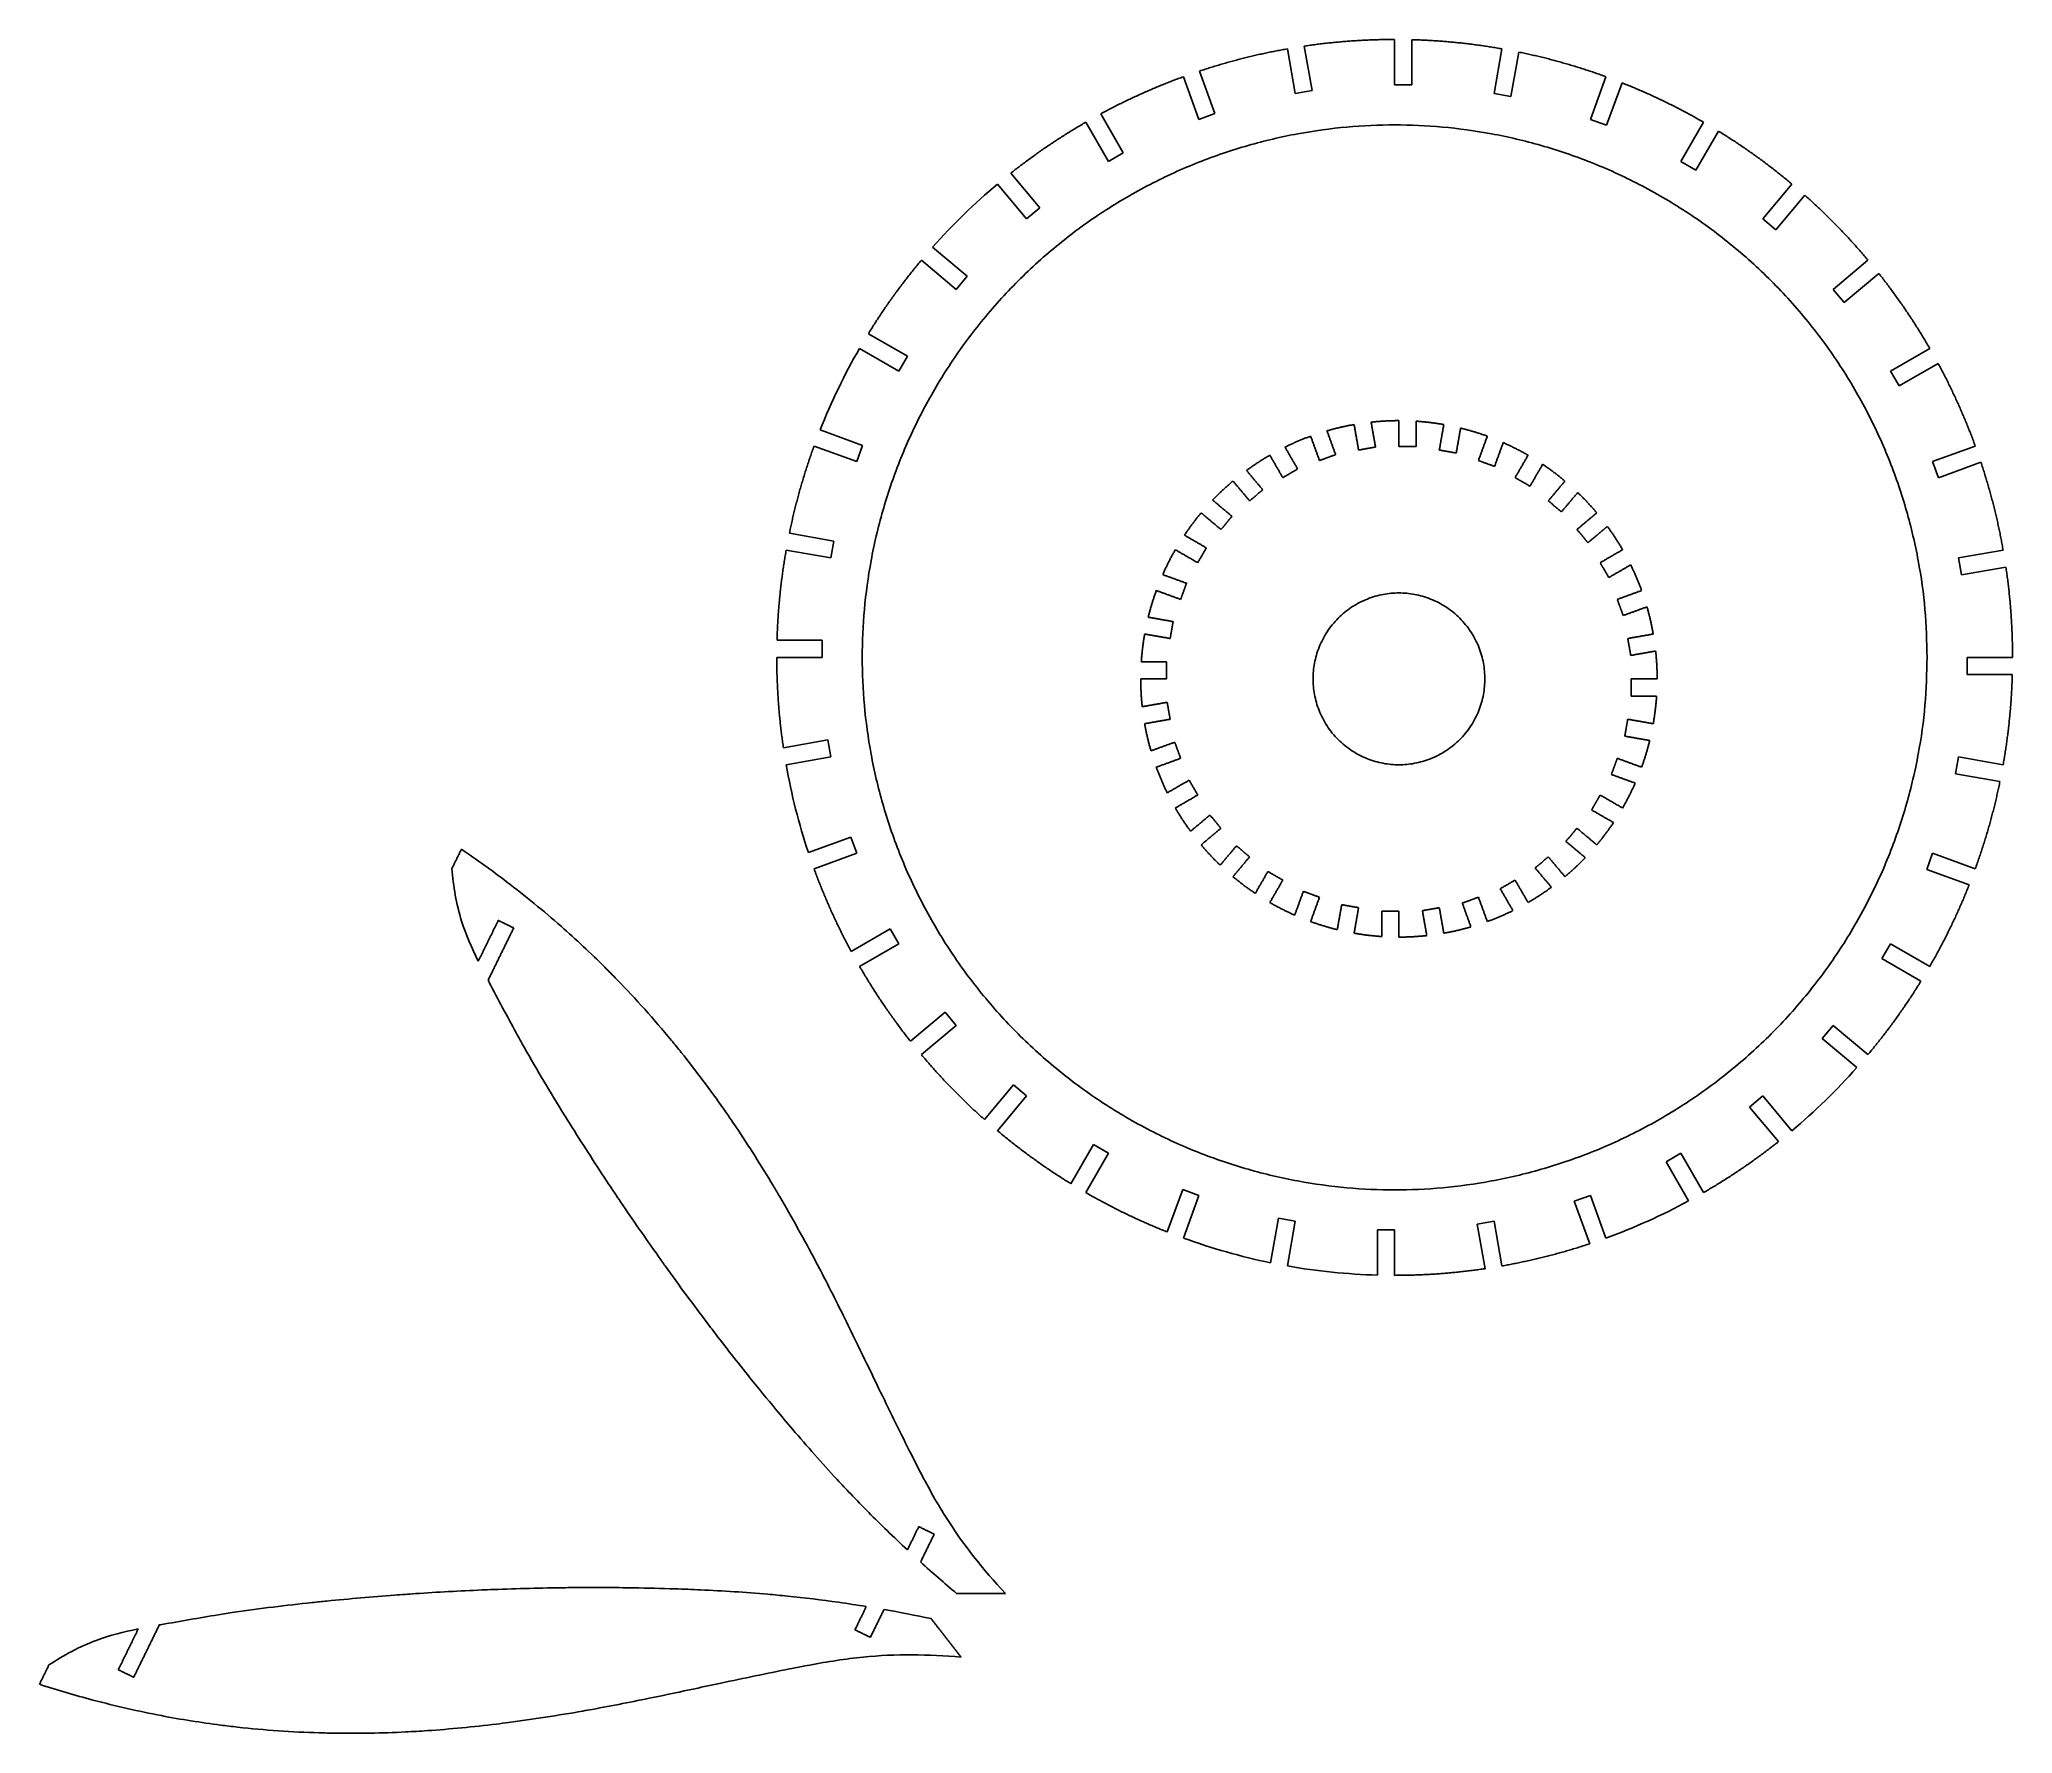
# Model space of a CAD drawing. Header units: millimetres. Extents: x -316 to 144, y -23 to 372.
import ezdxf

# ---------------------------------------------------------------- set-up
doc = ezdxf.new("R2010")
doc.units = ezdxf.units.MM
doc.header["$MEASUREMENT"] = 0
doc.layers.add('Default', color=18, linetype='Continuous', true_color=0x000000)

msp = doc.modelspace()

# ---------------------------------------------------------------- linework, layer by layer
at = {"layer": 'Default'}
for p, q in [((-24.99, 369.7), (-23.15, 359.3)), ((-19.21, 359.99), (-21.04, 370.34)), ((0, 371.89), (0, 361.32)), ((4, 361.32), (4, 371.83)), ((24.99, 369.7), (23.15, 359.3)), ((27.09, 358.6), (28.92, 368.95)), ((-49.21, 363.21), (-45.6, 353.28)), ((-41.84, 354.65), (-45.43, 364.53)), ((49.21, 363.21), (45.6, 353.28)), ((-23.15, 359.3), (-19.21, 359.99)), ((0, 361.32), (4, 361.32)), ((23.15, 359.3), (27.09, 358.6)), ((49.36, 351.91), (52.95, 361.79)), ((-63.2, 345.46), (-68.45, 354.56)), ((-45.6, 353.28), (-41.84, 354.65)), ((-71.94, 352.61), (-66.66, 343.46)), ((45.6, 353.28), (49.36, 351.91)), ((71.94, 352.61), (66.66, 343.46)), ((70.13, 341.46), (75.38, 350.56)), ((-66.66, 343.46), (-63.2, 345.46)), ((-82.63, 332.7), (-89.39, 340.75)), ((66.66, 343.46), (70.13, 341.46)), ((-92.49, 338.22), (-85.7, 330.13)), ((92.49, 338.22), (85.7, 330.13)), ((88.76, 327.56), (95.52, 335.61)), ((-85.7, 330.13), (-82.63, 332.7)), ((85.7, 330.13), (88.76, 327.56)), ((-99.56, 316.76), (-107.61, 323.52)), ((-110.22, 320.49), (-102.13, 313.7)), ((110.22, 320.49), (102.13, 313.7)), ((104.7, 310.63), (112.75, 317.39)), ((-102.13, 313.7), (-99.56, 316.76)), ((102.13, 313.7), (104.7, 310.63)), ((-113.46, 298.13), (-122.56, 303.38)), ((-124.61, 299.94), (-115.46, 294.66)), ((124.61, 299.94), (115.46, 294.66)), ((-115.46, 294.66), (-113.46, 298.13)), ((115.46, 294.66), (117.46, 291.2)), ((117.46, 291.2), (126.56, 296.45)), ((-123.91, 277.36), (-133.79, 280.95)), ((-135.21, 277.21), (-125.28, 273.6)), ((-125.28, 273.6), (-123.91, 277.36)), ((135.21, 277.21), (125.28, 273.6)), ((125.28, 273.6), (126.65, 269.84)), ((126.65, 269.84), (136.53, 273.43)), ((-141.7, 252.99), (-131.3, 251.15)), ((-130.6, 255.09), (-140.95, 256.92)), ((-131.3, 251.15), (-130.6, 255.09)), ((141.7, 252.99), (131.3, 251.15)), ((131.3, 251.15), (131.99, 247.21)), ((131.99, 247.21), (142.34, 249.04)), ((-133.32, 232), (-143.83, 232)), ((-133.32, 228), (-133.32, 232)), ((-143.89, 228), (-133.32, 228)), ((133.32, 228), (133.32, 224)), ((143.89, 228), (133.32, 228)), ((133.32, 224), (143.83, 224)), ((-131.99, 208.79), (-142.34, 206.96)), ((-131.3, 204.85), (-131.99, 208.79)), ((-141.7, 203.01), (-131.3, 204.85)), ((131.3, 204.85), (130.6, 200.91)), ((141.7, 203.01), (131.3, 204.85)), ((130.6, 200.91), (140.95, 199.08)), ((-126.65, 186.16), (-136.53, 182.57)), ((-125.28, 182.4), (-126.65, 186.16)), ((-135.21, 178.79), (-125.28, 182.4)), ((125.28, 182.4), (123.91, 178.64)), ((135.21, 178.79), (125.28, 182.4)), ((123.91, 178.64), (133.79, 175.05)), ((-117.46, 164.8), (-126.56, 159.55)), ((-124.61, 156.06), (-115.46, 161.34)), ((-115.46, 161.34), (-117.46, 164.8)), ((115.46, 161.34), (113.46, 157.87)), ((124.61, 156.06), (115.46, 161.34)), ((113.46, 157.87), (122.56, 152.62)), ((-104.7, 145.37), (-112.75, 138.61)), ((-102.13, 142.3), (-104.7, 145.37)), ((-110.22, 135.51), (-102.13, 142.3)), ((102.13, 142.3), (99.56, 139.24)), ((99.56, 139.24), (107.61, 132.48)), ((110.22, 135.51), (102.13, 142.3)), ((-88.76, 128.44), (-95.52, 120.39)), ((-92.49, 117.78), (-85.7, 125.87)), ((-85.7, 125.87), (-88.76, 128.44)), ((85.7, 125.87), (82.63, 123.3)), ((92.49, 117.78), (85.7, 125.87)), ((82.63, 123.3), (89.39, 115.25)), ((-70.13, 114.54), (-75.38, 105.44)), ((-71.94, 103.39), (-66.66, 112.54)), ((-66.66, 112.54), (-70.13, 114.54)), ((66.66, 112.54), (63.2, 110.54)), ((63.2, 110.54), (68.45, 101.44)), ((71.94, 103.39), (66.66, 112.54)), ((-49.36, 104.09), (-52.95, 94.21)), ((-45.6, 102.72), (-49.36, 104.09)), ((-49.21, 92.79), (-45.6, 102.72)), ((45.6, 102.72), (41.84, 101.35)), ((41.84, 101.35), (45.43, 91.47)), ((49.21, 92.79), (45.6, 102.72)), ((-27.09, 97.4), (-28.92, 87.05)), ((-23.15, 96.7), (-27.09, 97.4)), ((-24.99, 86.3), (-23.15, 96.7)), ((23.15, 96.7), (19.21, 96.01)), ((24.99, 86.3), (23.15, 96.7)), ((-4, 94.68), (-4, 84.17)), ((0, 94.68), (-4, 94.68)), ((0, 84.11), (0, 94.68)), ((19.21, 96.01), (21.04, 85.66))]:
    msp.add_line(p, q, dxfattribs=at)
for start, end in [(130, 138.407), (150, 158.407), (190, 198.407), (310, 318.407), (290, 298.407), (250, 258.407), (260, 268.407)]:
    msp.add_arc((0, 228), 143.89, start, end, dxfattribs=at)
for points, weights in [([(-45.43, 364.53), (-35.4, 367.86), (-24.99, 369.7)], [0.901224155337, 0.917154348414, 0.938407952031]), ([(-21.04, 370.34), (-10.58, 371.89), (0, 371.89)], [0.946872287216, 0.970456062459, 0.999999985912]), ([(4, 371.83), (14.57, 371.54), (24.99, 369.7)], [0.988772572037, 0.960670002356, 0.938407982915]), ([(28.92, 368.95), (39.27, 366.83), (49.21, 363.21)], [0.930414620506, 0.91033716869, 0.895504286495]), ([(-68.45, 354.56), (-59.15, 359.59), (-49.21, 363.21)], [0.871703373012, 0.881147006633, 0.89550426573]), ([(52.95, 361.79), (62.78, 357.9), (71.94, 352.61)], [0.890181621569, 0.876831752752, 0.868347502413]), ([(-89.39, 340.75), (-81.1, 347.32), (-71.94, 352.61)], [0.856385123171, 0.860025867488, 0.868347498445]), ([(75.38, 350.56), (84.39, 345.02), (92.49, 338.22)], [0.865344756924, 0.857933557884, 0.855180501901]), ([(95.52, 335.61), (103.43, 328.59), (110.22, 320.49)], [0.854308350409, 0.852445057756, 0.855180499284]), ([(-122.56, 303.38), (-117.02, 312.39), (-110.22, 320.49)], [0.865344749857, 0.857933554804, 0.855180500589]), ([(112.75, 317.39), (119.32, 309.1), (124.61, 299.94)], [0.856385121434, 0.860025866372, 0.868347502413]), ([(126.56, 296.45), (131.59, 287.15), (135.21, 277.21)], [0.871703382018, 0.881147015731, 0.895504272576]), ([(-15.76, 280.75), (-12.64, 281.66), (-9.44, 282.22)], [0.909880205985, 0.922687954573, 0.938407964804]), ([(-5.48, 282.78), (-2.25, 283.13), (1, 283.13)], [0.959488465755, 0.978107927142, 1]), ([(5, 283), (8.24, 282.78), (11.44, 282.22)], [0.974055549015, 0.954672925045, 0.9384079723]), ([(15.36, 281.39), (18.51, 280.62), (21.57, 279.51)], [0.920029541773, 0.906361858818, 0.895504289776]), ([(-140.95, 256.92), (-138.83, 267.27), (-135.21, 277.21)], [0.930414610932, 0.910337165153, 0.895504286495]), ([(-25.54, 276.96), (-22.62, 278.4), (-19.57, 279.51)], [0.87698187575, 0.884903758045, 0.895504269312]), ([(25.28, 278.01), (28.25, 276.7), (31.07, 275.08)], [0.883407039894, 0.874569058904, 0.868347505379]), ([(-34.5, 271.53), (-31.88, 273.45), (-29.07, 275.08)], [0.85862320528, 0.862213841239, 0.868347502413]), ([(34.46, 272.96), (37.16, 271.15), (39.65, 269.06)], [0.861738718295, 0.857202832814, 0.855180500589]), ([(136.53, 273.43), (139.86, 263.4), (141.7, 252.99)], [0.901224155337, 0.91715435601, 0.9384079723]), ([(-42.39, 264.63), (-40.14, 266.98), (-37.65, 269.06)], [0.853644820632, 0.853167687918, 0.855180498669]), ([(42.63, 266.39), (44.98, 264.14), (47.06, 261.65)], [0.853644820404, 0.85316768817, 0.855180500589]), ([(-48.96, 256.46), (-47.15, 259.16), (-45.06, 261.65)], [0.861738716133, 0.857202833413, 0.855180501553]), ([(49.53, 258.5), (51.45, 255.88), (53.08, 253.07)], [0.85862320528, 0.862213841239, 0.868347502413]), ([(-143.83, 232), (-143.54, 242.57), (-141.7, 252.99)], [0.988772545237, 0.960669991741, 0.938407982915]), ([(-54.01, 247.28), (-52.7, 250.25), (-51.08, 253.07)], [0.883407039894, 0.874569056797, 0.868347502413]), ([(54.96, 249.54), (56.4, 246.62), (57.51, 243.57)], [0.876981871972, 0.884903757407, 0.895504274367]), ([(142.34, 249.04), (143.89, 238.58), (143.89, 228)], [0.946872287216, 0.970456068082, 1]), ([(-57.39, 237.36), (-56.62, 240.51), (-55.51, 243.57)], [0.920029528738, 0.90636185364, 0.895504289776]), ([(58.75, 239.76), (59.66, 236.64), (60.22, 233.44)], [0.909880199877, 0.922687950825, 0.938407964804]), ([(-59, 227), (-58.78, 230.24), (-58.22, 233.44)], [0.974055539773, 0.954672921167, 0.9384079723]), ([(-142.34, 206.96), (-143.89, 217.42), (-143.89, 228)], [0.946872287216, 0.970456062459, 0.999999985912]), ([(60.78, 229.48), (61.13, 226.25), (61.13, 223)], [0.959488456877, 0.978107921922, 1]), ([(-58.78, 216.52), (-59.13, 219.75), (-59.13, 223)], [0.959488465755, 0.978107922702, 0.999999989561]), ([(143.83, 224), (143.54, 213.43), (141.7, 203.01)], [0.988772585438, 0.960670007664, 0.938407982915]), ([(61, 219), (60.78, 215.76), (60.22, 212.56)], [0.974055539773, 0.954672921167, 0.9384079723]), ([(-56.75, 206.24), (-57.66, 209.36), (-58.22, 212.56)], [0.909880205985, 0.922687957627, 0.9384079723]), ([(59.39, 208.64), (58.62, 205.49), (57.51, 202.43)], [0.920029535255, 0.906361856229, 0.895504289776]), ([(-52.96, 196.46), (-54.4, 199.38), (-55.51, 202.43)], [0.876981879527, 0.88490376435, 0.895504279422]), ([(56.01, 198.72), (54.7, 195.75), (53.08, 192.93)], [0.883407048323, 0.874569059763, 0.868347502413]), ([(140.95, 199.08), (138.83, 188.73), (135.21, 178.79)], [0.930414610932, 0.910337160367, 0.895504279422]), ([(-47.53, 187.5), (-49.45, 190.12), (-51.08, 192.93)], [0.858623201856, 0.862213837458, 0.868347499488]), ([(50.96, 189.54), (49.15, 186.84), (47.06, 184.35)], [0.861738718295, 0.857202833895, 0.855180501553]), ([(-40.63, 179.61), (-42.98, 181.86), (-45.06, 184.35)], [0.853644820632, 0.85316768769, 0.855180500589]), ([(44.39, 181.37), (42.14, 179.02), (39.65, 176.94)], [0.853644820632, 0.853167687804, 0.855180499629]), ([(-126.56, 159.55), (-131.59, 168.85), (-135.21, 178.79)], [0.871703377515, 0.881147010056, 0.89550426573]), ([(-32.46, 173.04), (-35.16, 174.85), (-37.65, 176.94)], [0.861738720458, 0.857202835459, 0.855180502517]), ([(133.79, 175.05), (129.9, 165.22), (124.61, 156.06)], [0.890181615204, 0.876831750729, 0.868347502413]), ([(-23.28, 167.99), (-26.25, 169.3), (-29.07, 170.92)], [0.883407044109, 0.87456905828, 0.868347502413]), ([(36.5, 174.47), (33.88, 172.55), (31.07, 170.92)], [0.858623203568, 0.86221383892, 0.868347499488]), ([(-13.36, 164.61), (-16.51, 165.38), (-19.57, 166.49)], [0.920029541773, 0.9063618523, 0.895504279422]), ([(27.54, 169.04), (24.62, 167.6), (21.57, 166.49)], [0.876981879527, 0.88490376435, 0.895504279422]), ([(-3, 163), (-6.24, 163.22), (-9.44, 163.78)], [0.974055549015, 0.954672925045, 0.9384079723]), ([(7.48, 163.22), (4.25, 162.87), (1, 162.87)], [0.959488465755, 0.978107922702, 0.999999989561]), ([(17.76, 165.25), (14.64, 164.34), (11.44, 163.78)], [0.909880205985, 0.922687954573, 0.938407964804]), ([(-112.75, 138.61), (-119.32, 146.9), (-124.61, 156.06)], [0.856385121434, 0.860025865504, 0.868347498445]), ([(122.56, 152.62), (117.02, 143.61), (110.22, 135.51)], [0.86534475339, 0.857933555461, 0.855180500589]), ([(-95.52, 120.39), (-103.43, 127.41), (-110.22, 135.51)], [0.854308348632, 0.852445058617, 0.855180500589]), ([(-75.38, 105.44), (-84.39, 110.98), (-92.49, 117.78)], [0.86534475339, 0.857933558995, 0.855180503214]), ([(89.39, 115.25), (81.1, 108.68), (71.94, 103.39)], [0.856385121434, 0.860025865504, 0.868347498445]), ([(-52.95, 94.21), (-62.78, 98.1), (-71.94, 103.39)], [0.890181627935, 0.876831761141, 0.868347510504]), ([(45.43, 91.47), (35.4, 88.14), (24.99, 86.3)], [0.901224155337, 0.917154348414, 0.938407952031]), ([(21.04, 85.66), (10.58, 84.11), (0, 84.11)], [0.94687227597, 0.970456055415, 0.999999985912])]:
    msp.add_rational_spline(points, weights, degree=2, dxfattribs=at)
for points, knots in [([(123.99, 228), (123.99, 104.01), (0, 104.01), (-123.99, 104.01), (-123.99, 228), (-123.99, 351.99), (0, 351.99), (123.99, 351.99), (123.99, 228)], [-904.067146, -904.067146, -904.067146, -678.050359, -678.050359, -452.033573, -452.033573, -226.016786, -226.016786, 0, 0, 0]), ([(21, 223), (21, 243), (1, 243), (-19, 243), (-19, 223), (-19, 203), (1, 203), (21, 203), (21, 223)], [0, 0, 0, 94.457591, 94.457591, 188.915182, 188.915182, 283.372772, 283.372772, 377.830363, 377.830363, 377.830363])]:
    msp.add_rational_spline(points, [1, 0.707106781187, 1, 0.707106781187, 1, 0.707106781187, 1, 0.707106781187, 1], degree=2, knots=knots, dxfattribs=at)
for points, degree in [([(-13.75, 275.21), (-14.75, 277.98), (-15.76, 280.75)], 2), ([(-9.44, 282.22), (-8.92, 279.25), (-8.4, 276.28)], 2), ([(-4.46, 276.98), (-4.97, 279.88), (-5.48, 282.78)], 2), ([(1, 283.13), (1, 280.12), (1, 277.1)], 2), ([(5, 277.1), (5, 280.05), (5, 283)], 2), ([(11.44, 282.22), (10.92, 279.25), (10.4, 276.28)], 2), ([(14.33, 275.59), (14.85, 278.49), (15.36, 281.39)], 2), ([(-22.59, 271.86), (-24.06, 274.41), (-25.54, 276.96)], 2), ([(-19.57, 279.51), (-18.54, 276.67), (-17.5, 273.84)], 2), ([(-8.4, 276.28), (-6.43, 276.63), (-4.46, 276.98)], 2), ([(1, 277.1), (3, 277.1), (5, 277.1)], 2), ([(10.4, 276.28), (12.36, 275.94), (14.33, 275.59)], 2), ([(21.57, 279.51), (20.54, 276.67), (19.5, 273.84)], 2), ([(23.26, 272.47), (24.27, 275.24), (25.28, 278.01)], 2), ([(-30.71, 267.02), (-32.61, 269.28), (-34.5, 271.53)], 2), ([(-29.07, 275.08), (-27.56, 272.47), (-26.05, 269.86)], 2), ([(-26.05, 269.86), (-24.32, 270.86), (-22.59, 271.86)], 2), ([(-17.5, 273.84), (-15.63, 274.53), (-13.75, 275.21)], 2), ([(19.5, 273.84), (21.38, 273.16), (23.26, 272.47)], 2), ([(31.07, 275.08), (29.56, 272.47), (28.05, 269.86)], 2), ([(31.52, 267.86), (32.99, 270.41), (34.46, 272.96)], 2), ([(-37.65, 269.06), (-35.72, 266.76), (-33.78, 264.45)], 2), ([(-33.78, 264.45), (-32.25, 265.73), (-30.71, 267.02)], 2), ([(28.05, 269.86), (29.78, 268.86), (31.52, 267.86)], 2), ([(39.65, 269.06), (37.72, 266.76), (35.78, 264.45)], 2), ([(-37.88, 260.84), (-40.13, 262.74), (-42.39, 264.63)], 2), ([(35.78, 264.45), (37.31, 263.16), (38.84, 261.88)], 2), ([(38.84, 261.88), (40.74, 264.13), (42.63, 266.39)], 2), ([(-45.06, 261.65), (-42.76, 259.72), (-40.45, 257.78)], 2), ([(-40.45, 257.78), (-39.16, 259.31), (-37.88, 260.84)], 2), ([(47.06, 261.65), (44.76, 259.72), (42.45, 257.78)], 2), ([(42.45, 257.78), (43.73, 256.25), (45.02, 254.71)], 2), ([(45.02, 254.71), (47.28, 256.61), (49.53, 258.5)], 2), ([(-51.08, 253.07), (-48.47, 251.56), (-45.86, 250.05)], 2), ([(-43.86, 253.52), (-46.41, 254.99), (-48.96, 256.46)], 2), ([(-45.86, 250.05), (-44.86, 251.78), (-43.86, 253.52)], 2), ([(53.08, 253.07), (50.47, 251.56), (47.86, 250.05)], 2), ([(47.86, 250.05), (48.86, 248.32), (49.86, 246.59)], 2), ([(49.86, 246.59), (52.41, 248.06), (54.96, 249.54)], 2), ([(-55.51, 243.57), (-52.67, 242.54), (-49.84, 241.5)], 2), ([(-48.47, 245.26), (-51.24, 246.27), (-54.01, 247.28)], 2), ([(-49.84, 241.5), (-49.16, 243.38), (-48.47, 245.26)], 2), ([(57.51, 243.57), (54.67, 242.54), (51.84, 241.5)], 2), ([(51.84, 241.5), (52.53, 239.63), (53.21, 237.75)], 2), ([(53.21, 237.75), (55.98, 238.75), (58.75, 239.76)], 2), ([(-51.59, 236.33), (-54.49, 236.85), (-57.39, 237.36)], 2), ([(-52.28, 232.4), (-51.94, 234.36), (-51.59, 236.33)], 2), ([(-58.22, 233.44), (-55.25, 232.92), (-52.28, 232.4)], 2), ([(60.22, 233.44), (57.25, 232.92), (54.28, 232.4)], 2), ([(54.28, 232.4), (54.63, 230.43), (54.98, 228.46)], 2), ([(-53.1, 227), (-56.05, 227), (-59, 227)], 2), ([(-53.1, 223), (-53.1, 225), (-53.1, 227)], 2), ([(54.98, 228.46), (57.88, 228.97), (60.78, 229.48)], 2), ([(-59.13, 223), (-56.12, 223), (-53.1, 223)], 2), ([(55.1, 223), (55.1, 221), (55.1, 219)], 2), ([(61.13, 223), (58.12, 223), (55.1, 223)], 2), ([(-52.98, 217.54), (-55.88, 217.03), (-58.78, 216.52)], 2), ([(-52.28, 213.6), (-52.63, 215.57), (-52.98, 217.54)], 2), ([(55.1, 219), (58.05, 219), (61, 219)], 2), ([(-58.22, 212.56), (-55.25, 213.08), (-52.28, 213.6)], 2), ([(54.28, 213.6), (53.94, 211.64), (53.59, 209.67)], 2), ([(60.22, 212.56), (57.25, 213.08), (54.28, 213.6)], 2), ([(-51.21, 208.25), (-53.98, 207.25), (-56.75, 206.24)], 2), ([(-49.84, 204.5), (-50.53, 206.37), (-51.21, 208.25)], 2), ([(53.59, 209.67), (56.49, 209.15), (59.39, 208.64)], 2), ([(-55.51, 202.43), (-52.67, 203.46), (-49.84, 204.5)], 2), ([(51.84, 204.5), (51.16, 202.62), (50.47, 200.74)], 2), ([(57.51, 202.43), (54.67, 203.46), (51.84, 204.5)], 2), ([(-47.86, 199.41), (-50.41, 197.94), (-52.96, 196.46)], 2), ([(-45.86, 195.95), (-46.86, 197.68), (-47.86, 199.41)], 2), ([(50.47, 200.74), (53.24, 199.73), (56.01, 198.72)], 2), ([(-51.08, 192.93), (-48.47, 194.44), (-45.86, 195.95)], 2), ([(47.86, 195.95), (46.86, 194.22), (45.86, 192.48)], 2), ([(53.08, 192.93), (50.47, 194.44), (47.86, 195.95)], 2), ([(-43.02, 191.29), (-45.28, 189.39), (-47.53, 187.5)], 2), ([(-40.45, 188.22), (-41.73, 189.75), (-43.02, 191.29)], 2), ([(45.86, 192.48), (48.41, 191.01), (50.96, 189.54)], 2), ([(-45.06, 184.35), (-42.76, 186.28), (-40.45, 188.22)], 2), ([(-36.84, 184.12), (-38.74, 181.87), (-40.63, 179.61)], 2), ([(-33.78, 181.55), (-35.31, 182.84), (-36.84, 184.12)], 2), ([(42.45, 188.22), (41.16, 186.69), (39.88, 185.16)], 2), ([(39.88, 185.16), (42.13, 183.26), (44.39, 181.37)], 2), ([(47.06, 184.35), (44.76, 186.28), (42.45, 188.22)], 2), ([(-217.33, 183.34), (-218.43, 181.09), (-219.53, 178.84)], 2), ([(-37.65, 176.94), (-35.72, 179.24), (-33.78, 181.55)], 2), ([(35.78, 181.55), (34.25, 180.27), (32.71, 178.98)], 2), ([(39.65, 176.94), (37.72, 179.24), (35.78, 181.55)], 2), ([(-29.52, 178.14), (-30.99, 175.59), (-32.46, 173.04)], 2), ([(-26.05, 176.14), (-27.78, 177.14), (-29.52, 178.14)], 2), ([(-29.07, 170.92), (-27.56, 173.53), (-26.05, 176.14)], 2), ([(28.05, 176.14), (26.32, 175.14), (24.59, 174.14)], 2), ([(31.07, 170.92), (29.56, 173.53), (28.05, 176.14)], 2), ([(32.71, 178.98), (34.61, 176.72), (36.5, 174.47)], 2), ([(-21.26, 173.53), (-22.27, 170.76), (-23.28, 167.99)], 2), ([(-17.5, 172.16), (-19.38, 172.84), (-21.26, 173.53)], 2), ([(-19.57, 166.49), (-18.54, 169.33), (-17.5, 172.16)], 2), ([(-12.33, 170.41), (-12.85, 167.51), (-13.36, 164.61)], 2), ([(-8.4, 169.72), (-10.36, 170.06), (-12.33, 170.41)], 2), ([(19.5, 172.16), (17.63, 171.47), (15.75, 170.79)], 2), ([(15.75, 170.79), (16.75, 168.02), (17.76, 165.25)], 2), ([(21.57, 166.49), (20.54, 169.33), (19.5, 172.16)], 2), ([(24.59, 174.14), (26.06, 171.59), (27.54, 169.04)], 2), ([(-213.39, 157.27), (-211.07, 162.02), (-208.74, 166.76)], 2), ([(-208.74, 166.76), (-206.95, 165.88), (-205.15, 165)], 2), ([(-9.44, 163.78), (-8.92, 166.75), (-8.4, 169.72)], 2), ([(-3, 168.9), (-3, 165.95), (-3, 163)], 2), ([(1, 168.9), (-1, 168.9), (-3, 168.9)], 2), ([(1, 162.87), (1, 165.88), (1, 168.9)], 2), ([(10.4, 169.72), (8.43, 169.37), (6.46, 169.02)], 2), ([(6.46, 169.02), (6.97, 166.12), (7.48, 163.22)], 2), ([(11.44, 163.78), (10.92, 166.75), (10.4, 169.72)], 2), ([(-205.15, 165), (-208.13, 158.92), (-211.11, 152.83)], 2), ([(-113.47, 20.18), (-112.15, 22.89), (-110.82, 25.6)], 2), ([(-110.82, 25.6), (-109.03, 24.72), (-107.23, 23.84)], 2), ([(-107.23, 23.84), (-108.82, 20.6), (-110.4, 17.36)], 2), ([(-110.4, 17.36), (-107.64, 14.86), (-104.84, 12.41), (-102, 10)], 3), ([(-102, 10), (-96.31, 10), (-90.62, 10)], 2), ([(-125.69, 1.57), (-124.36, 4.28), (-123.04, 6.99)], 2), ([(-118.92, 6.29), (-120.51, 3.05), (-122.09, -0.18)], 2), ([(-107.95, 4.18), (-111.6, 4.94), (-115.26, 5.65), (-118.92, 6.29)], 3), ([(-297.23, -7.72), (-294.91, -2.98), (-292.59, 1.77)], 2), ([(-287.68, 2.69), (-290.66, -3.4), (-293.64, -9.48)], 2), ([(-122.09, -0.18), (-123.89, 0.69), (-125.69, 1.57)], 2), ([(-100.97, -4.8), (-104.46, -0.31), (-107.95, 4.18)], 2), ([(-313.39, -6.62), (-314.49, -8.87), (-315.59, -11.11)], 2), ([(-293.64, -9.48), (-295.44, -8.6), (-297.23, -7.72)], 2)]:
    msp.add_open_spline(points, degree=degree, dxfattribs=at)
for points, knots in [([(-90.62, 10), (-95.81, 15.55), (-103.21, 24.86), (-109.63, 36.61), (-114.71, 46.63), (-118.71, 54.83), (-123.42, 64.6), (-127.87, 73.79), (-131.86, 81.71), (-137.15, 91.78), (-140.79, 98.36), (-146.99, 108.82), (-151.27, 115.6), (-158.39, 125.97), (-163.42, 132.69), (-171.66, 142.83), (-177.6, 149.46), (-186.27, 158.23), (-194.63, 166.04), (-205.81, 175.19), (-213.75, 180.91), (-217.33, 183.34)], [16.831409, 16.831409, 16.831409, 16.831409, 39.627318, 52.18151, 56.97202, 73.30143, 79.556044, 89.529884, 103.922016, 106.157968, 123.651381, 126.475774, 142.633504, 147.700999, 164.191901, 167.811847, 186.865997, 190.859626, 204.765851, 221.112537, 234.09074, 234.09074, 234.09074, 234.09074]), ([(-219.53, 178.84), (-219.21, 174.71), (-217.96, 167.19), (-214.89, 160.31), (-213.39, 157.27)], [235.09074, 235.09074, 235.09074, 235.09074, 248.068944, 258.635203, 258.635203, 258.635203, 258.635203]), ([(-211.11, 152.83), (-211.02, 152.66), (-208.86, 148.55), (-206.11, 143.32), (-200.39, 133.01), (-196, 125.7), (-189.37, 115.08), (-185.01, 108.32), (-178.31, 98.31), (-173.93, 91.99), (-167.16, 82.5), (-162.89, 76.7), (-156.29, 68.02), (-151.04, 61.33), (-144.85, 53.76), (-138.15, 45.8), (-132.36, 39.24), (-124.99, 31.4), (-119.55, 25.92), (-115.06, 21.66), (-113.47, 20.18)], [263.847121, 263.847121, 263.847121, 263.847121, 264.440932, 278.347157, 282.340786, 301.394936, 305.014882, 321.505784, 326.573279, 342.731009, 345.555402, 363.048815, 365.284767, 379.676899, 389.650739, 395.905353, 412.234763, 417.025273, 429.579465, 436.374322, 436.374322, 436.374322, 436.374322]), ([(-123.04, 6.99), (-125.18, 7.34), (-131.3, 8.27), (-138.96, 9.21), (-149.67, 10.21), (-158.4, 10.76), (-168.8, 11.16), (-178.58, 11.41), (-187.08, 11.44), (-197.98, 11.33), (-205.19, 11.15), (-216.83, 10.67), (-224.51, 10.25), (-236.53, 9.39), (-244.54, 8.69), (-256.99, 7.41), (-265.46, 6.39), (-277.11, 4.58), (-282.92, 3.54), (-287.5, 2.72), (-287.68, 2.69)], [264.316381, 264.316381, 264.316381, 264.316381, 271.111237, 283.665429, 288.455939, 304.785349, 311.039963, 321.013803, 335.405935, 337.641887, 355.135301, 357.959694, 374.117424, 379.184919, 395.675821, 399.295767, 418.349917, 422.343546, 436.249772, 436.843583, 436.843583, 436.843583, 436.843583]), ([(-292.59, 1.77), (-295.91, 1.09), (-303.22, -0.71), (-309.93, -4.34), (-313.39, -6.62)], [5.530959, 5.530959, 5.530959, 5.530959, 16.097219, 29.075422, 29.075422, 29.075422, 29.075422]), ([(-315.59, -11.11), (-311.48, -12.45), (-302.09, -15.21), (-288, -18.43), (-276.7, -20.24), (-264.46, -21.7), (-255.58, -22.31), (-242.53, -22.61), (-234.13, -22.45), (-221.57, -21.71), (-213.59, -20.94), (-201.53, -19.41), (-194.1, -18.25), (-182.9, -16.24), (-174.2, -14.53), (-164.21, -12.41), (-153.6, -10.14), (-144.68, -8.27), (-133.65, -6.12), (-120.43, -3.98), (-108.54, -4.12), (-100.97, -4.8)], [30.075422, 30.075422, 30.075422, 30.075422, 43.053625, 59.400311, 73.306536, 77.300165, 96.354315, 99.974261, 116.465163, 121.532658, 137.690388, 140.514781, 158.008194, 160.244146, 174.636278, 184.610118, 190.864733, 207.194142, 211.984652, 224.538844, 247.334753, 247.334753, 247.334753, 247.334753])]:
    msp.add_open_spline(points, degree=3, knots=knots, dxfattribs=at)

doc.saveas('drawing.dxf')
